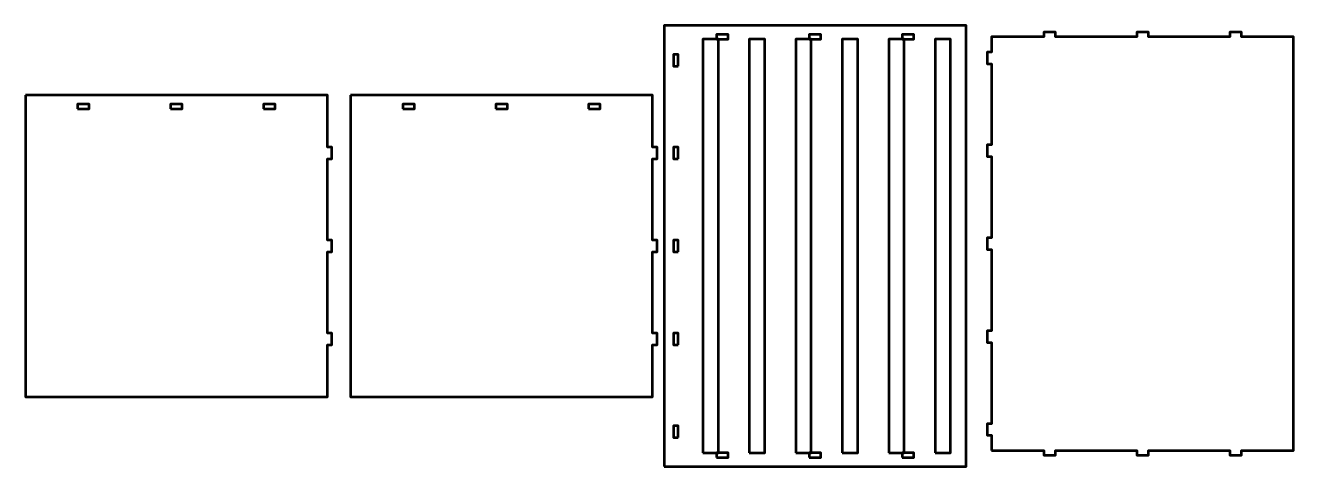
# Model space of a CAD drawing. Header units: centimetres. Extents: x -41 to 41, y -14.2 to 14.2.
import ezdxf

# ---------------------------------------------------------------- set-up
doc = ezdxf.new("R2010")
doc.units = ezdxf.units.CM
doc.header["$MEASUREMENT"] = 0
doc.layers.add('Layer 1', color=7, linetype='Continuous')

msp = doc.modelspace()

# ---------------------------------------------------------------- linework, layer by layer
at = {"layer": 'Layer 1', "lineweight": 53}
for points, knots in [([(0.3, -14.25), (0.3, -14.25), (0.3, 14.25), (0.3, 14.25), (0.3, 14.25), (0.3, 14.25), (19.8, 14.25), (19.8, 14.25), (19.8, 14.25), (19.8, 14.25), (19.8, -14.25), (19.8, -14.25), (19.8, -14.25), (19.8, -14.25), (0.3, -14.25), (0.3, -14.25)], [0, 0, 0, 0, 0.2, 0.2, 0.2, 0.2, 0.4, 0.4, 0.4, 0.4, 0.6, 0.6, 0.6, 0.6, 1, 1, 1, 1]), ([(2.8, -13.35), (2.8, -13.35), (2.8, 13.35), (2.8, 13.35), (2.8, 13.35), (2.8, 13.35), (3.8, 13.35), (3.8, 13.35), (3.8, 13.35), (3.8, 13.35), (3.8, -13.35), (3.8, -13.35), (3.8, -13.35), (3.8, -13.35), (2.8, -13.35), (2.8, -13.35)], [0, 0, 0, 0, 0.2, 0.2, 0.2, 0.2, 0.4, 0.4, 0.4, 0.4, 0.6, 0.6, 0.6, 0.6, 1, 1, 1, 1]), ([(3.675, 13.35), (3.675, 13.35), (3.675, 13.65), (3.675, 13.65), (3.675, 13.65), (3.675, 13.65), (4.425, 13.65), (4.425, 13.65), (4.425, 13.65), (4.425, 13.65), (4.425, 13.35), (4.425, 13.35), (4.425, 13.35), (4.425, 13.35), (3.675, 13.35), (3.675, 13.35)], [0, 0, 0, 0, 0.2, 0.2, 0.2, 0.2, 0.4, 0.4, 0.4, 0.4, 0.6, 0.6, 0.6, 0.6, 1, 1, 1, 1]), ([(5.8, -13.35), (5.8, -13.35), (5.8, 13.35), (5.8, 13.35), (5.8, 13.35), (5.8, 13.35), (6.8, 13.35), (6.8, 13.35), (6.8, 13.35), (6.8, 13.35), (6.8, -13.35), (6.8, -13.35), (6.8, -13.35), (6.8, -13.35), (5.8, -13.35), (5.8, -13.35)], [0, 0, 0, 0, 0.2, 0.2, 0.2, 0.2, 0.4, 0.4, 0.4, 0.4, 0.6, 0.6, 0.6, 0.6, 1, 1, 1, 1]), ([(8.8, -13.35), (8.8, -13.35), (8.8, 13.35), (8.8, 13.35), (8.8, 13.35), (8.8, 13.35), (9.8, 13.35), (9.8, 13.35), (9.8, 13.35), (9.8, 13.35), (9.8, -13.35), (9.8, -13.35), (9.8, -13.35), (9.8, -13.35), (8.8, -13.35), (8.8, -13.35)], [0, 0, 0, 0, 0.2, 0.2, 0.2, 0.2, 0.4, 0.4, 0.4, 0.4, 0.6, 0.6, 0.6, 0.6, 1, 1, 1, 1]), ([(9.675, 13.35), (9.675, 13.35), (9.675, 13.65), (9.675, 13.65), (9.675, 13.65), (9.675, 13.65), (10.425, 13.65), (10.425, 13.65), (10.425, 13.65), (10.425, 13.65), (10.425, 13.35), (10.425, 13.35), (10.425, 13.35), (10.425, 13.35), (9.675, 13.35), (9.675, 13.35)], [0, 0, 0, 0, 0.2, 0.2, 0.2, 0.2, 0.4, 0.4, 0.4, 0.4, 0.6, 0.6, 0.6, 0.6, 1, 1, 1, 1]), ([(11.8, -13.35), (11.8, -13.35), (11.8, 13.35), (11.8, 13.35), (11.8, 13.35), (11.8, 13.35), (12.8, 13.35), (12.8, 13.35), (12.8, 13.35), (12.8, 13.35), (12.8, -13.35), (12.8, -13.35), (12.8, -13.35), (12.8, -13.35), (11.8, -13.35), (11.8, -13.35)], [0, 0, 0, 0, 0.2, 0.2, 0.2, 0.2, 0.4, 0.4, 0.4, 0.4, 0.6, 0.6, 0.6, 0.6, 1, 1, 1, 1]), ([(14.8, -13.35), (14.8, -13.35), (14.8, 13.35), (14.8, 13.35), (14.8, 13.35), (14.8, 13.35), (15.8, 13.35), (15.8, 13.35), (15.8, 13.35), (15.8, 13.35), (15.8, -13.35), (15.8, -13.35), (15.8, -13.35), (15.8, -13.35), (14.8, -13.35), (14.8, -13.35)], [0, 0, 0, 0, 0.2, 0.2, 0.2, 0.2, 0.4, 0.4, 0.4, 0.4, 0.6, 0.6, 0.6, 0.6, 1, 1, 1, 1]), ([(15.675, 13.35), (15.675, 13.35), (15.675, 13.65), (15.675, 13.65), (15.675, 13.65), (15.675, 13.65), (16.425, 13.65), (16.425, 13.65), (16.425, 13.65), (16.425, 13.65), (16.425, 13.35), (16.425, 13.35), (16.425, 13.35), (16.425, 13.35), (15.675, 13.35), (15.675, 13.35)], [0, 0, 0, 0, 0.2, 0.2, 0.2, 0.2, 0.4, 0.4, 0.4, 0.4, 0.6, 0.6, 0.6, 0.6, 1, 1, 1, 1]), ([(17.8, -13.35), (17.8, -13.35), (17.8, 13.35), (17.8, 13.35), (17.8, 13.35), (17.8, 13.35), (18.8, 13.35), (18.8, 13.35), (18.8, 13.35), (18.8, 13.35), (18.8, -13.35), (18.8, -13.35), (18.8, -13.35), (18.8, -13.35), (17.8, -13.35), (17.8, -13.35)], [0, 0, 0, 0, 0.2, 0.2, 0.2, 0.2, 0.4, 0.4, 0.4, 0.4, 0.6, 0.6, 0.6, 0.6, 1, 1, 1, 1]), ([(21.45, -13.2), (21.45, -13.2), (21.45, -12.225), (21.45, -12.225), (21.45, -12.225), (21.45, -12.225), (21.15, -12.225), (21.15, -12.225), (21.15, -12.225), (21.15, -12.225), (21.15, -11.475), (21.15, -11.475), (21.15, -11.475), (21.15, -11.475), (21.45, -11.475), (21.45, -11.475), (21.45, -11.475), (21.45, -11.475), (21.45, -6.225), (21.45, -6.225), (21.45, -6.225), (21.45, -6.225), (21.15, -6.225), (21.15, -6.225), (21.15, -6.225), (21.15, -6.225), (21.15, -5.475), (21.15, -5.475), (21.15, -5.475), (21.15, -5.475), (21.45, -5.475), (21.45, -5.475), (21.45, -5.475), (21.45, -5.475), (21.45, -0.225), (21.45, -0.225), (21.45, -0.225), (21.45, -0.225), (21.15, -0.225), (21.15, -0.225), (21.15, -0.225), (21.15, -0.225), (21.15, 0.525), (21.15, 0.525), (21.15, 0.525), (21.15, 0.525), (21.45, 0.525), (21.45, 0.525), (21.45, 0.525), (21.45, 0.525), (21.45, 5.775), (21.45, 5.775), (21.45, 5.775), (21.45, 5.775), (21.15, 5.775), (21.15, 5.775), (21.15, 5.775), (21.15, 5.775), (21.15, 6.525), (21.15, 6.525), (21.15, 6.525), (21.15, 6.525), (21.45, 6.525), (21.45, 6.525), (21.45, 6.525), (21.45, 6.525), (21.45, 11.775), (21.45, 11.775), (21.45, 11.775), (21.45, 11.775), (21.15, 11.775), (21.15, 11.775), (21.15, 11.775), (21.15, 11.775), (21.15, 12.525), (21.15, 12.525), (21.15, 12.525), (21.15, 12.525), (21.45, 12.525), (21.45, 12.525), (21.45, 12.525), (21.45, 12.525), (21.45, 13.5), (21.45, 13.5), (21.45, 13.5), (21.45, 13.5), (24.825, 13.5), (24.825, 13.5), (24.825, 13.5), (24.825, 13.5), (24.825, 13.8), (24.825, 13.8), (24.825, 13.8), (24.825, 13.8), (25.575, 13.8), (25.575, 13.8), (25.575, 13.8), (25.575, 13.8), (25.575, 13.5), (25.575, 13.5), (25.575, 13.5), (25.575, 13.5), (30.825, 13.5), (30.825, 13.5), (30.825, 13.5), (30.825, 13.5), (30.825, 13.8), (30.825, 13.8), (30.825, 13.8), (30.825, 13.8), (31.575, 13.8), (31.575, 13.8), (31.575, 13.8), (31.575, 13.8), (31.575, 13.5), (31.575, 13.5), (31.575, 13.5), (31.575, 13.5), (36.825, 13.5), (36.825, 13.5), (36.825, 13.5), (36.825, 13.5), (36.825, 13.8), (36.825, 13.8), (36.825, 13.8), (36.825, 13.8), (37.575, 13.8), (37.575, 13.8), (37.575, 13.8), (37.575, 13.8), (37.575, 13.5), (37.575, 13.5), (37.575, 13.5), (37.575, 13.5), (40.95, 13.5), (40.95, 13.5), (40.95, 13.5), (40.95, 13.5), (40.95, -13.2), (40.95, -13.2), (40.95, -13.2), (40.95, -13.2), (37.575, -13.2), (37.575, -13.2), (37.575, -13.2), (37.575, -13.2), (37.575, -13.5), (37.575, -13.5), (37.575, -13.5), (37.575, -13.5), (36.825, -13.5), (36.825, -13.5), (36.825, -13.5), (36.825, -13.5), (36.825, -13.2), (36.825, -13.2), (36.825, -13.2), (36.825, -13.2), (31.575, -13.2), (31.575, -13.2), (31.575, -13.2), (31.575, -13.2), (31.575, -13.5), (31.575, -13.5), (31.575, -13.5), (31.575, -13.5), (30.825, -13.5), (30.825, -13.5), (30.825, -13.5), (30.825, -13.5), (30.825, -13.2), (30.825, -13.2), (30.825, -13.2), (30.825, -13.2), (25.575, -13.2), (25.575, -13.2), (25.575, -13.2), (25.575, -13.2), (25.575, -13.5), (25.575, -13.5), (25.575, -13.5), (25.575, -13.5), (24.825, -13.5), (24.825, -13.5), (24.825, -13.5), (24.825, -13.5), (24.825, -13.2), (24.825, -13.2), (24.825, -13.2), (24.825, -13.2), (21.45, -13.2), (21.45, -13.2)], [0, 0, 0, 0, 0.020408, 0.020408, 0.020408, 0.020408, 0.040816, 0.040816, 0.040816, 0.040816, 0.061224, 0.061224, 0.061224, 0.061224, 0.081633, 0.081633, 0.081633, 0.081633, 0.102041, 0.102041, 0.102041, 0.102041, 0.122449, 0.122449, 0.122449, 0.122449, 0.142857, 0.142857, 0.142857, 0.142857, 0.163265, 0.163265, 0.163265, 0.163265, 0.183673, 0.183673, 0.183673, 0.183673, 0.204082, 0.204082, 0.204082, 0.204082, 0.22449, 0.22449, 0.22449, 0.22449, 0.244898, 0.244898, 0.244898, 0.244898, 0.265306, 0.265306, 0.265306, 0.265306, 0.285714, 0.285714, 0.285714, 0.285714, 0.306122, 0.306122, 0.306122, 0.306122, 0.326531, 0.326531, 0.326531, 0.326531, 0.346939, 0.346939, 0.346939, 0.346939, 0.367347, 0.367347, 0.367347, 0.367347, 0.387755, 0.387755, 0.387755, 0.387755, 0.408163, 0.408163, 0.408163, 0.408163, 0.428571, 0.428571, 0.428571, 0.428571, 0.44898, 0.44898, 0.44898, 0.44898, 0.469388, 0.469388, 0.469388, 0.469388, 0.489796, 0.489796, 0.489796, 0.489796, 0.510204, 0.510204, 0.510204, 0.510204, 0.530612, 0.530612, 0.530612, 0.530612, 0.55102, 0.55102, 0.55102, 0.55102, 0.571429, 0.571429, 0.571429, 0.571429, 0.591837, 0.591837, 0.591837, 0.591837, 0.612245, 0.612245, 0.612245, 0.612245, 0.632653, 0.632653, 0.632653, 0.632653, 0.653061, 0.653061, 0.653061, 0.653061, 0.673469, 0.673469, 0.673469, 0.673469, 0.693878, 0.693878, 0.693878, 0.693878, 0.714286, 0.714286, 0.714286, 0.714286, 0.734694, 0.734694, 0.734694, 0.734694, 0.755102, 0.755102, 0.755102, 0.755102, 0.77551, 0.77551, 0.77551, 0.77551, 0.795918, 0.795918, 0.795918, 0.795918, 0.816327, 0.816327, 0.816327, 0.816327, 0.836735, 0.836735, 0.836735, 0.836735, 0.857143, 0.857143, 0.857143, 0.857143, 0.877551, 0.877551, 0.877551, 0.877551, 0.897959, 0.897959, 0.897959, 0.897959, 0.918367, 0.918367, 0.918367, 0.918367, 0.938776, 0.938776, 0.938776, 0.938776, 0.959184, 0.959184, 0.959184, 0.959184, 1, 1, 1, 1]), ([(1.2, 11.625), (1.2, 11.625), (0.9, 11.625), (0.9, 11.625), (0.9, 11.625), (0.9, 11.625), (0.9, 12.375), (0.9, 12.375), (0.9, 12.375), (0.9, 12.375), (1.2, 12.375), (1.2, 12.375), (1.2, 12.375), (1.2, 12.375), (1.2, 11.625), (1.2, 11.625)], [0, 0, 0, 0, 0.2, 0.2, 0.2, 0.2, 0.4, 0.4, 0.4, 0.4, 0.6, 0.6, 0.6, 0.6, 1, 1, 1, 1]), ([(-40.95, 9.75), (-40.95, 9.75), (-21.45, 9.75), (-21.45, 9.75), (-21.45, 9.75), (-21.45, 9.75), (-21.45, 6.375), (-21.45, 6.375), (-21.45, 6.375), (-21.45, 6.375), (-21.15, 6.375), (-21.15, 6.375), (-21.15, 6.375), (-21.15, 6.375), (-21.15, 5.625), (-21.15, 5.625), (-21.15, 5.625), (-21.15, 5.625), (-21.45, 5.625), (-21.45, 5.625), (-21.45, 5.625), (-21.45, 5.625), (-21.45, 0.375), (-21.45, 0.375), (-21.45, 0.375), (-21.45, 0.375), (-21.15, 0.375), (-21.15, 0.375), (-21.15, 0.375), (-21.15, 0.375), (-21.15, -0.375), (-21.15, -0.375), (-21.15, -0.375), (-21.15, -0.375), (-21.45, -0.375), (-21.45, -0.375), (-21.45, -0.375), (-21.45, -0.375), (-21.45, -5.625), (-21.45, -5.625), (-21.45, -5.625), (-21.45, -5.625), (-21.15, -5.625), (-21.15, -5.625), (-21.15, -5.625), (-21.15, -5.625), (-21.15, -6.375), (-21.15, -6.375), (-21.15, -6.375), (-21.15, -6.375), (-21.45, -6.375), (-21.45, -6.375), (-21.45, -6.375), (-21.45, -6.375), (-21.45, -9.75), (-21.45, -9.75), (-21.45, -9.75), (-21.45, -9.75), (-40.95, -9.75), (-40.95, -9.75), (-40.95, -9.75), (-40.95, -9.75), (-40.95, 9.75), (-40.95, 9.75)], [0, 0, 0, 0, 0.058824, 0.058824, 0.058824, 0.058824, 0.117647, 0.117647, 0.117647, 0.117647, 0.176471, 0.176471, 0.176471, 0.176471, 0.235294, 0.235294, 0.235294, 0.235294, 0.294118, 0.294118, 0.294118, 0.294118, 0.352941, 0.352941, 0.352941, 0.352941, 0.411765, 0.411765, 0.411765, 0.411765, 0.470588, 0.470588, 0.470588, 0.470588, 0.529412, 0.529412, 0.529412, 0.529412, 0.588235, 0.588235, 0.588235, 0.588235, 0.647059, 0.647059, 0.647059, 0.647059, 0.705882, 0.705882, 0.705882, 0.705882, 0.764706, 0.764706, 0.764706, 0.764706, 0.823529, 0.823529, 0.823529, 0.823529, 0.882353, 0.882353, 0.882353, 0.882353, 1, 1, 1, 1]), ([(-37.575, 8.85), (-37.575, 8.85), (-37.575, 9.15), (-37.575, 9.15), (-37.575, 9.15), (-37.575, 9.15), (-36.825, 9.15), (-36.825, 9.15), (-36.825, 9.15), (-36.825, 9.15), (-36.825, 8.85), (-36.825, 8.85), (-36.825, 8.85), (-36.825, 8.85), (-37.575, 8.85), (-37.575, 8.85)], [0, 0, 0, 0, 0.2, 0.2, 0.2, 0.2, 0.4, 0.4, 0.4, 0.4, 0.6, 0.6, 0.6, 0.6, 1, 1, 1, 1]), ([(-31.575, 8.85), (-31.575, 8.85), (-31.575, 9.15), (-31.575, 9.15), (-31.575, 9.15), (-31.575, 9.15), (-30.825, 9.15), (-30.825, 9.15), (-30.825, 9.15), (-30.825, 9.15), (-30.825, 8.85), (-30.825, 8.85), (-30.825, 8.85), (-30.825, 8.85), (-31.575, 8.85), (-31.575, 8.85)], [0, 0, 0, 0, 0.2, 0.2, 0.2, 0.2, 0.4, 0.4, 0.4, 0.4, 0.6, 0.6, 0.6, 0.6, 1, 1, 1, 1]), ([(-25.575, 8.85), (-25.575, 8.85), (-25.575, 9.15), (-25.575, 9.15), (-25.575, 9.15), (-25.575, 9.15), (-24.825, 9.15), (-24.825, 9.15), (-24.825, 9.15), (-24.825, 9.15), (-24.825, 8.85), (-24.825, 8.85), (-24.825, 8.85), (-24.825, 8.85), (-25.575, 8.85), (-25.575, 8.85)], [0, 0, 0, 0, 0.2, 0.2, 0.2, 0.2, 0.4, 0.4, 0.4, 0.4, 0.6, 0.6, 0.6, 0.6, 1, 1, 1, 1]), ([(-19.95, 9.75), (-19.95, 9.75), (-0.45, 9.75), (-0.45, 9.75), (-0.45, 9.75), (-0.45, 9.75), (-0.45, 6.375), (-0.45, 6.375), (-0.45, 6.375), (-0.45, 6.375), (-0.15, 6.375), (-0.15, 6.375), (-0.15, 6.375), (-0.15, 6.375), (-0.15, 5.625), (-0.15, 5.625), (-0.15, 5.625), (-0.15, 5.625), (-0.45, 5.625), (-0.45, 5.625), (-0.45, 5.625), (-0.45, 5.625), (-0.45, 0.375), (-0.45, 0.375), (-0.45, 0.375), (-0.45, 0.375), (-0.15, 0.375), (-0.15, 0.375), (-0.15, 0.375), (-0.15, 0.375), (-0.15, -0.375), (-0.15, -0.375), (-0.15, -0.375), (-0.15, -0.375), (-0.45, -0.375), (-0.45, -0.375), (-0.45, -0.375), (-0.45, -0.375), (-0.45, -5.625), (-0.45, -5.625), (-0.45, -5.625), (-0.45, -5.625), (-0.15, -5.625), (-0.15, -5.625), (-0.15, -5.625), (-0.15, -5.625), (-0.15, -6.375), (-0.15, -6.375), (-0.15, -6.375), (-0.15, -6.375), (-0.45, -6.375), (-0.45, -6.375), (-0.45, -6.375), (-0.45, -6.375), (-0.45, -9.75), (-0.45, -9.75), (-0.45, -9.75), (-0.45, -9.75), (-19.95, -9.75), (-19.95, -9.75), (-19.95, -9.75), (-19.95, -9.75), (-19.95, 9.75), (-19.95, 9.75)], [0, 0, 0, 0, 0.058824, 0.058824, 0.058824, 0.058824, 0.117647, 0.117647, 0.117647, 0.117647, 0.176471, 0.176471, 0.176471, 0.176471, 0.235294, 0.235294, 0.235294, 0.235294, 0.294118, 0.294118, 0.294118, 0.294118, 0.352941, 0.352941, 0.352941, 0.352941, 0.411765, 0.411765, 0.411765, 0.411765, 0.470588, 0.470588, 0.470588, 0.470588, 0.529412, 0.529412, 0.529412, 0.529412, 0.588235, 0.588235, 0.588235, 0.588235, 0.647059, 0.647059, 0.647059, 0.647059, 0.705882, 0.705882, 0.705882, 0.705882, 0.764706, 0.764706, 0.764706, 0.764706, 0.823529, 0.823529, 0.823529, 0.823529, 0.882353, 0.882353, 0.882353, 0.882353, 1, 1, 1, 1]), ([(-16.575, 8.85), (-16.575, 8.85), (-16.575, 9.15), (-16.575, 9.15), (-16.575, 9.15), (-16.575, 9.15), (-15.825, 9.15), (-15.825, 9.15), (-15.825, 9.15), (-15.825, 9.15), (-15.825, 8.85), (-15.825, 8.85), (-15.825, 8.85), (-15.825, 8.85), (-16.575, 8.85), (-16.575, 8.85)], [0, 0, 0, 0, 0.2, 0.2, 0.2, 0.2, 0.4, 0.4, 0.4, 0.4, 0.6, 0.6, 0.6, 0.6, 1, 1, 1, 1]), ([(-10.575, 8.85), (-10.575, 8.85), (-10.575, 9.15), (-10.575, 9.15), (-10.575, 9.15), (-10.575, 9.15), (-9.825, 9.15), (-9.825, 9.15), (-9.825, 9.15), (-9.825, 9.15), (-9.825, 8.85), (-9.825, 8.85), (-9.825, 8.85), (-9.825, 8.85), (-10.575, 8.85), (-10.575, 8.85)], [0, 0, 0, 0, 0.2, 0.2, 0.2, 0.2, 0.4, 0.4, 0.4, 0.4, 0.6, 0.6, 0.6, 0.6, 1, 1, 1, 1]), ([(-4.575, 8.85), (-4.575, 8.85), (-4.575, 9.15), (-4.575, 9.15), (-4.575, 9.15), (-4.575, 9.15), (-3.825, 9.15), (-3.825, 9.15), (-3.825, 9.15), (-3.825, 9.15), (-3.825, 8.85), (-3.825, 8.85), (-3.825, 8.85), (-3.825, 8.85), (-4.575, 8.85), (-4.575, 8.85)], [0, 0, 0, 0, 0.2, 0.2, 0.2, 0.2, 0.4, 0.4, 0.4, 0.4, 0.6, 0.6, 0.6, 0.6, 1, 1, 1, 1]), ([(1.2, 5.625), (1.2, 5.625), (0.9, 5.625), (0.9, 5.625), (0.9, 5.625), (0.9, 5.625), (0.9, 6.375), (0.9, 6.375), (0.9, 6.375), (0.9, 6.375), (1.2, 6.375), (1.2, 6.375), (1.2, 6.375), (1.2, 6.375), (1.2, 5.625), (1.2, 5.625)], [0, 0, 0, 0, 0.2, 0.2, 0.2, 0.2, 0.4, 0.4, 0.4, 0.4, 0.6, 0.6, 0.6, 0.6, 1, 1, 1, 1]), ([(1.2, -0.375), (1.2, -0.375), (0.9, -0.375), (0.9, -0.375), (0.9, -0.375), (0.9, -0.375), (0.9, 0.375), (0.9, 0.375), (0.9, 0.375), (0.9, 0.375), (1.2, 0.375), (1.2, 0.375), (1.2, 0.375), (1.2, 0.375), (1.2, -0.375), (1.2, -0.375)], [0, 0, 0, 0, 0.2, 0.2, 0.2, 0.2, 0.4, 0.4, 0.4, 0.4, 0.6, 0.6, 0.6, 0.6, 1, 1, 1, 1]), ([(1.2, -6.375), (1.2, -6.375), (0.9, -6.375), (0.9, -6.375), (0.9, -6.375), (0.9, -6.375), (0.9, -5.625), (0.9, -5.625), (0.9, -5.625), (0.9, -5.625), (1.2, -5.625), (1.2, -5.625), (1.2, -5.625), (1.2, -5.625), (1.2, -6.375), (1.2, -6.375)], [0, 0, 0, 0, 0.2, 0.2, 0.2, 0.2, 0.4, 0.4, 0.4, 0.4, 0.6, 0.6, 0.6, 0.6, 1, 1, 1, 1]), ([(1.2, -12.375), (1.2, -12.375), (0.9, -12.375), (0.9, -12.375), (0.9, -12.375), (0.9, -12.375), (0.9, -11.625), (0.9, -11.625), (0.9, -11.625), (0.9, -11.625), (1.2, -11.625), (1.2, -11.625), (1.2, -11.625), (1.2, -11.625), (1.2, -12.375), (1.2, -12.375)], [0, 0, 0, 0, 0.2, 0.2, 0.2, 0.2, 0.4, 0.4, 0.4, 0.4, 0.6, 0.6, 0.6, 0.6, 1, 1, 1, 1]), ([(3.675, -13.65), (3.675, -13.65), (3.675, -13.35), (3.675, -13.35), (3.675, -13.35), (3.675, -13.35), (4.425, -13.35), (4.425, -13.35), (4.425, -13.35), (4.425, -13.35), (4.425, -13.65), (4.425, -13.65), (4.425, -13.65), (4.425, -13.65), (3.675, -13.65), (3.675, -13.65)], [0, 0, 0, 0, 0.2, 0.2, 0.2, 0.2, 0.4, 0.4, 0.4, 0.4, 0.6, 0.6, 0.6, 0.6, 1, 1, 1, 1]), ([(9.675, -13.65), (9.675, -13.65), (9.675, -13.35), (9.675, -13.35), (9.675, -13.35), (9.675, -13.35), (10.425, -13.35), (10.425, -13.35), (10.425, -13.35), (10.425, -13.35), (10.425, -13.65), (10.425, -13.65), (10.425, -13.65), (10.425, -13.65), (9.675, -13.65), (9.675, -13.65)], [0, 0, 0, 0, 0.2, 0.2, 0.2, 0.2, 0.4, 0.4, 0.4, 0.4, 0.6, 0.6, 0.6, 0.6, 1, 1, 1, 1]), ([(15.675, -13.65), (15.675, -13.65), (15.675, -13.35), (15.675, -13.35), (15.675, -13.35), (15.675, -13.35), (16.425, -13.35), (16.425, -13.35), (16.425, -13.35), (16.425, -13.35), (16.425, -13.65), (16.425, -13.65), (16.425, -13.65), (16.425, -13.65), (15.675, -13.65), (15.675, -13.65)], [0, 0, 0, 0, 0.2, 0.2, 0.2, 0.2, 0.4, 0.4, 0.4, 0.4, 0.6, 0.6, 0.6, 0.6, 1, 1, 1, 1])]:
    msp.add_open_spline(points, degree=3, knots=knots, dxfattribs=at)

doc.saveas('drawing.dxf')
